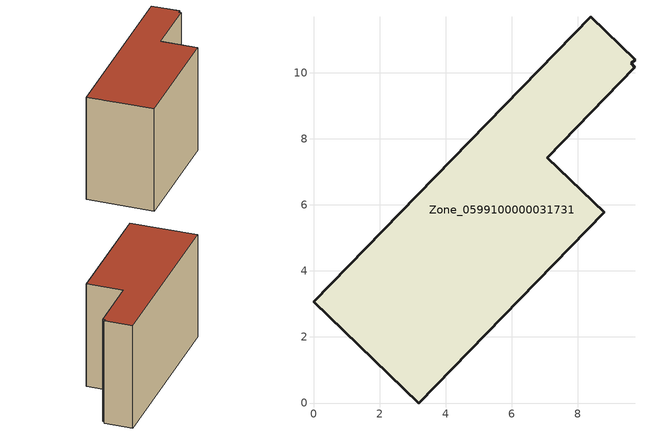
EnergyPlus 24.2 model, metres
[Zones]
Zone_0599100000031731
 floor ground (C_G): 8.39,11.69 9.73,10.39 9.62,10.29 9.72,10.17 7.08,7.43 8.8,5.77 3.18,0 0,3.07 z0
 wall outside (C_F): 3.18,0 8.8,5.77 7.08,7.43 9.72,10.17 9.62,10.29 9.73,10.39 8.39,11.69 0,3.07 3.18,0 z0:7.23
 roof outside (C_R): 9.73,10.39 8.39,11.69 0,3.07 3.18,0 8.8,5.77 7.08,7.43 9.72,10.17 9.62,10.29 z7.23
[BUILDING]
Pand.0599100000031731: North Axis=0; Terrain=City; Loads Convergence Tolerance Value=0.04; Temperature Convergence Tolerance Value=0.4; Solar Distribution=FullExterior; Maximum Number of Warmup Days=25; Minimum Number of Warmup Days=1
[Site:Location]
Rotterdam.The.Hague.AP_ZH_NLD Design_Conditions: Latitude=51.96; Longitude=4.45; Time Zone=1; Elevation=-4.5
[SITE:GROUNDTEMPERATURE:BUILDINGSURFACE]
18, 18, 18, 18, 18, 18, 18, 18, 18, 18, 18, 18
[MATERIAL] Thermal Absorptance=0.9; Solar Absorptance=0.7; Visible Absorptance=0.7
Name | Roughness | Thickness | Conductivity | Density | Specific Heat
G.TI.1946 | MediumSmooth | 0.15 | 1 | 540 | 1210
F.TI.1946 | Rough | 0.3 | 0.857143 | 1920 | 840
R.TI.1946 | MediumRough | 0.2 | 0.1 | 1500 | 1000
[CONSTRUCTION]
C_G: G.TI.1946
C_F: F.TI.1946
C_R: R.TI.1946
[ZONE]
Zone_0599100000031731: Type=1; Multiplier=1; Ceiling Height=Autocalculate; Volume=Autocalculate; Floor Area=autocalculate; Part of Total Floor Area=Yes
[ZONEINFILTRATION:DESIGNFLOWRATE]
Infil_Zone_0599100000031731: Zone or ZoneList or Space or SpaceList=Zone_0599100000031731; Schedule=AlwaysOn; Design Flow Rate Calculation Method=Flow/Area; Flow Rate per Floor Area=0.003; Constant Term Coefficient=1; Temperature Term Coefficient=0; Velocity Term Coefficient=0; Velocity Squared Term Coefficient=0
[HVACTEMPLATE:ZONE:IDEALLOADSAIRSYSTEM]
Zone_0599100000031731: Maximum Heating Supply Air Temperature=50; Minimum Cooling Supply Air Temperature=13; Maximum Heating Supply Air Humidity Ratio=0.0156; Minimum Cooling Supply Air Humidity Ratio=0.0077; Heating Limit=NoLimit; Cooling Limit=NoLimit; Dehumidification Control Type=ConstantSensibleHeatRatio; Cooling Sensible Heat Ratio=0.7; Dehumidification Setpoint=60; Humidification Control Type=None; Humidification Setpoint=30; Outdoor Air Method=None; Outdoor Air Flow Rate per Person=0.00944; Outdoor Air Flow Rate per Zone Floor Area=0; Outdoor Air Flow Rate per Zone=0; Demand Controlled Ventilation Type=None; Outdoor Air Economizer Type=NoEconomizer; Heat Recovery Type=None; Sensible Heat Recovery Effectiveness=0.7; Latent Heat Recovery Effectiveness=0.65
[ZONECONTROL:THERMOSTAT]
ThermostatControl_Zone_0599100000031731: Zone or ZoneList=Zone_0599100000031731; Control Type Schedule=DualSetpointControlType; Control 1=Thermostat_Zone_0599100000031731; Temperature Difference Between Cutout And Setpoint=0
[THERMOSTATSETPOINT:DUALSETPOINT]
Thermostat_Zone_0599100000031731: Heating Setpoint Temperature Schedule=HeatingSetpoint_Zone_0599100000031731; Cooling Setpoint Temperature Schedule=CoolingSetpoint_Zone_0599100000031731
[SCHEDULE:COMPACT]
HeatingSetpoint_Zone_0599100000031731: Through: 12/31, For: AllDays, Until: 24:00, 21
CoolingSetpoint_Zone_0599100000031731: Through: 12/31, For: AllDays, Until: 24:00, 24
DualSetpointControlType: Through: 12/31, For: AllDays, Until: 24:00, 4
AlwaysOn: Through: 12/31, For: AllDays, Until: 24:00, 1
